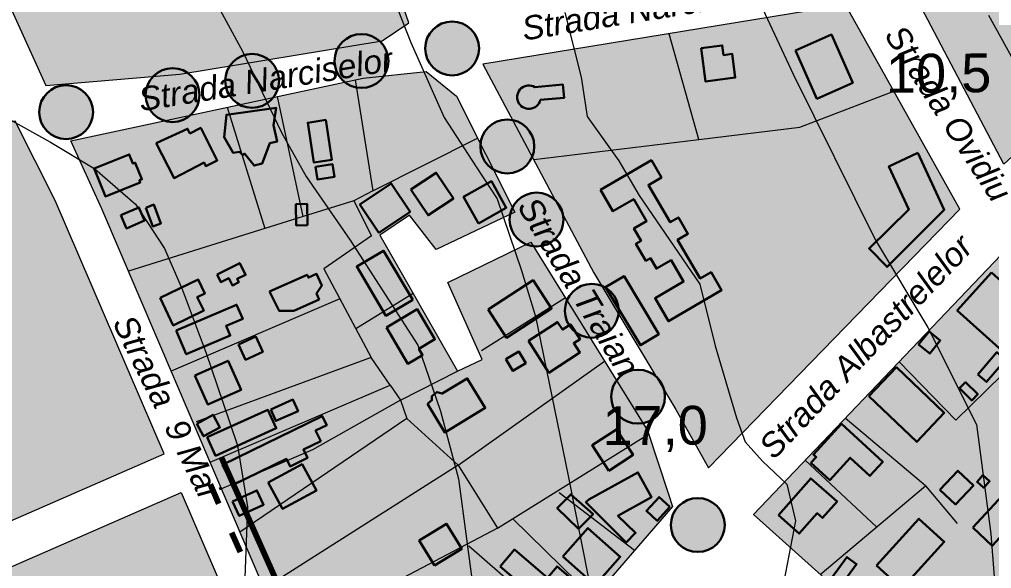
# Model space of a CAD drawing. Header units: metres. Extents: x 783184 to 1587399, y 282652 to 580595.
# Drawn here: x 788436.4 to 788712.1, y 289735.5 to 289891.2 of the extents above; entities that cross this region are included whole.
import ezdxf

# ---------------------------------------------------------------- set-up
doc = ezdxf.new("R2010")
doc.units = ezdxf.units.M
doc.header["$LTSCALE"] = 0.5
doc.linetypes.add('ACAD_ISO03W100', pattern=[30, 12, -18])
doc.layers.get('0').update_dxf_attribs({"linetype": 'CONTINUOUS'})
for name, color, linetype in [('cladiri', 18, 'CONTINUOUS'), ('curbe  de nivelI', 7, 'CONTINUOUS'), ('denumire strazi', 3, 'CONTINUOUS'), ('institutii publice servicii', 20, 'CONTINUOUS'), ('locuinte si functiuni complementare', 51, 'CONTINUOUS'), ('strazi', 7, 'CONTINUOUS'), ('UTR-uri', 7, 'CONTINUOUS')]:
    doc.layers.add(name, color=color, linetype=linetype)
doc.layers.add('cote de nivel', color=1, linetype='CONTINUOUS', lineweight=211)
doc.layers.add('Limite proprietati', color=7, linetype='CONTINUOUS', lineweight=5)
doc.styles.add('arial', font='arial.ttf')
doc.styles.add('ARIAL_ITALIC', font='ariali.ttf')

msp = doc.modelspace()

# ---------------------------------------------------------------- hatches: boundary and pattern name
at = {"lineweight": 80}
for points in [[(788566.78761, 289882.97675, 1), (788551.50815, 289882.97675, 1)], [(788541.07252, 289879.40515, 1), (788525.79306, 289879.40515, 1)], [(788510.06315, 289873.77084, 1), (788494.78369, 289873.77084, 1)], [(788487.51086, 289869.74632, 1), (788472.2314, 289869.74632, 1)], [(788457.30695, 289864.91691, 1), (788442.02749, 289864.91691, 1)], [(788582.4429, 289855.19915, 1), (788567.16344, 289855.19915, 1)], [(788590.74981, 289834.44577, 1), (788575.47035, 289834.44577, 1)], [(788606.4051, 289808.58389, 1), (788591.12563, 289808.58389, 1)], [(788619.52564, 289784.2463, 1), (788604.24618, 289784.2463, 1)], [(788636.45894, 289747.84808, 1), (788621.17947, 289747.84808, 1)]]:
    msp.add_hatch(color=1, dxfattribs=at).paths.add_polyline_path(points)
at = {"layer": 'cladiri', "lineweight": 30}
h = msp.add_hatch(color=256, dxfattribs=at)
h.paths.add_polyline_path([(788666.71321, 289886.87897), (788656.55398, 289882.36782), (788662.61279, 289868.72325), (788672.77202, 289873.23441)])
h.paths.add_polyline_path([(788691.20894, 289853.33657), (788683.0183, 289849.52021), (788688.69077, 289837.346), (788677.38471, 289826.2182), (788682.50457, 289821.01632), (788698.71876, 289837.21904)])
h.paths.add_polyline_path([(788635.59806, 289814.45557), (788632.60379, 289819.57834), (788629.51549, 289817.77323), (788623.1089, 289828.73402), (788626.02454, 289830.43821), (788623.33159, 289835.04548), (788620.99436, 289833.67937), (788614.82541, 289844.23359), (788618.50941, 289846.38689), (788615.66021, 289851.26147), (788601.25618, 289842.84231), (788604.76941, 289836.83166), (788610.65677, 289840.27283), (788614.29804, 289834.04312), (788610.72011, 289831.95182), (788612.75887, 289828.46377), (788611.28688, 289827.60339), (788614.11706, 289822.76135), (788615.39872, 289823.51048), (788617.11602, 289820.57241), (788621.24989, 289822.98866), (788624.81854, 289816.88319), (788616.72189, 289812.15069), (788620.52445, 289805.64504)])
h.paths.add_polyline_path([(788607.91332, 289818.44194), (788602.6823, 289815.31109), (788612.54519, 289798.83222), (788617.77621, 289801.96308)])
h.paths.add_polyline_path([(788590.92461, 289868.95699), (788590.59396, 289872.72223), (788582.61395, 289872.02145, 3.01635816), (788584.14996, 289868.36206)])
h.paths.add_polyline_path([(788638.58362, 289881.42868), (788636.13634, 289881.10756), (788635.7819, 289883.80877), (788629.76276, 289883.01897), (788630.99751, 289873.60885), (788639.46392, 289874.71976)])
h = msp.add_hatch(color=256, dxfattribs=at)
h.paths.add_polyline_path([(788595.4211, 289800.56634), (788592.70169, 289804.74452), (788590.43069, 289803.26641), (788589.04379, 289805.39728), (788580.83887, 289800.05701), (788586.59293, 289791.02814), (788595.38451, 289796.75024), (788593.65072, 289799.41406)])
h.paths.add_polyline_path([(788587.34108, 289809.24181), (788582.13372, 289817.2275), (788569.3945, 289808.92042), (788574.60187, 289800.93473)])
h.paths.add_polyline_path([(788578.08444, 289797.04151), (788574.41382, 289794.82989), (788576.38137, 289791.56435), (788580.05199, 289793.77597)])
h.paths.add_polyline_path([(788568.5658, 289781.03302), (788563.45717, 289789.42024), (788556.36804, 289785.10227), (788554.81519, 289785.5408), (788553.43113, 289784.39385), (788553.43113, 289783.21313), (788552.18209, 289782.20112), (788557.1272, 289774.06581)])
h.paths.add_polyline_path([(788549.27775, 289809.03559), (788540.50608, 289803.8617), (788546.57117, 289793.57912), (788550.76628, 289796.05357), (788549.71781, 289797.83111), (788554.29437, 289800.53056)])
h.paths.add_polyline_path([(788539.70824, 289825.6231), (788532.10366, 289821.11929), (788540.36759, 289807.16584), (788547.97217, 289811.66965)])
h.paths.add_polyline_path([(788547.24367, 289836.65412), (788541.89202, 289844.68719), (788532.99546, 289838.76027), (788538.34711, 289830.7272)])
h.paths.add_polyline_path([(788554.63176, 289847.74201), (788547.46317, 289842.9408), (788552.33377, 289835.66859), (788559.50236, 289840.4698)])
h.paths.add_polyline_path([(788570.31608, 289845.30804), (788562.40811, 289840.89872), (788566.60154, 289833.37794), (788574.50952, 289837.78726)])
h.paths.add_polyline_path([(788516.61299, 289765.08284), (788507.00339, 289759.87903), (788511.05103, 289752.40446), (788520.66064, 289757.60827)])
h.paths.add_polyline_path([(788503.78226, 289757.67947), (788496.91058, 289754.51428), (788498.78559, 289750.44362), (788505.65727, 289753.60881)])
h.paths.add_polyline_path([(788512.16492, 289766.60175), (788513.19923, 289764.48869), (788518.12515, 289766.89987), (788516.976, 289769.24751), (788521.87374, 289771.6449), (788520.4206, 289774.6136), (788523.57389, 289776.1571), (788522.31279, 289778.73346), (788494.05013, 289764.89921), (788496.87919, 289759.11957)])
h.paths.add_polyline_path([(788509.28853, 289775.27704), (788506.92981, 289780.50001), (788489.71959, 289772.72775), (788492.07832, 289767.50479)])
h.paths.add_polyline_path([(788493.29043, 289775.5268), (788491.40003, 289779.05112), (788486.77169, 289776.56853), (788488.66209, 289773.04421)])
h.paths.add_polyline_path([(788514.01823, 289783.41121), (788507.70494, 289780.62231), (788509.13924, 289777.37544), (788515.45253, 289780.16434)])
h.paths.add_polyline_path([(788499.30436, 289786.17375), (788495.61364, 289794.44237), (788486.21413, 289790.24688), (788489.90485, 289781.97826)])
h.paths.add_polyline_path([(788503.44656, 289801.26791), (788498.55879, 289799.01361), (788500.55193, 289794.6921), (788505.43969, 289796.9464)])
h.paths.add_polyline_path([(788499.75056, 289806.28194), (788498.0339, 289810.3252), (788480.84987, 289803.02933), (788483.72613, 289796.25483), (788496.21683, 289801.55804), (788495.05722, 289804.28928)])
h.paths.add_polyline_path([(788486.87641, 289812.49066), (788489.03902, 289813.53057), (788487.15269, 289817.4534), (788476.32954, 289812.24899), (788480.07199, 289804.46616), (788488.73253, 289808.63066)])
h.paths.add_polyline_path([(788498.94306, 289822.11135), (788492.46967, 289818.92746), (788493.54046, 289816.75036), (788495.82308, 289817.87305), (788496.85417, 289815.77668), (788498.65138, 289816.66062), (788498.18603, 289817.60675), (788500.57959, 289818.78401)])
h.paths.add_polyline_path([(788520.65842, 289813.47633), (788522.17186, 289815.74988), (788520.6905, 289819.03894), (788518.38017, 289817.99838), (788518.01416, 289818.81103), (788507.38722, 289814.02476), (788510.08136, 289808.58478), (788514.27026, 289808.58478), (788521.40682, 289811.83105)])
h.paths.add_polyline_path([(788518.02824, 289838.87002), (788514.8443, 289838.81101), (788514.95583, 289832.79222), (788518.13977, 289832.85122)])
h.paths.add_polyline_path([(788525.24392, 289850.1154), (788520.40411, 289849.40545), (788520.93051, 289845.81695), (788525.77032, 289846.5269)])
h.paths.add_polyline_path([(788523.33332, 289862.69963), (788518.21131, 289861.91612), (788519.93855, 289850.62473), (788525.06056, 289851.40825)])
h.paths.add_polyline_path([(788509.20603, 289866.1601), (788495.11674, 289864.14873), (788494.52761, 289857.82033), (788497.0313, 289853.40516), (788498.84769, 289853.69951), (788499.78045, 289852.6693), (788500.29942, 289853.13918), (788502.97138, 289849.77491), (788505.27868, 289850.36361), (788507.43875, 289856.10331), (788509.54965, 289856.5939), (788508.48505, 289861.17465)])
h.paths.add_polyline_path([(788487.84599, 289860.45732), (788484.78011, 289858.89102), (788484.10949, 289860.20368), (788475.23454, 289856.1058), (788480.27504, 289846.23957), (788488.80214, 289850.59592), (788489.31688, 289849.58837), (788492.55389, 289851.24211)])
h.paths.add_polyline_path([(788474.53771, 289838.69289), (788472.2565, 289837.81907), (788474.29855, 289832.48802), (788476.57976, 289833.36183)])
h.paths.add_polyline_path([(788470.29998, 289837.9073), (788465.20751, 289835.67442), (788466.83992, 289831.95143), (788471.93238, 289834.18431)])
h.paths.add_polyline_path([(788471.1594, 289845.89481), (788469.28392, 289850.56492), (788468.64448, 289850.30812), (788467.59537, 289852.92049), (788457.66888, 289848.93409), (788460.83865, 289841.04111), (788470.69628, 289844.99986), (788470.4511, 289845.61037)])
h = msp.add_hatch(color=256, dxfattribs=at)
h.paths.add_polyline_path([(788737.97894, 289697.36797), (788726.75493, 289706.82632), (788715.76226, 289693.78157), (788720.77157, 289689.56028), (788722.29257, 289691.36522), (788726.04101, 289688.20645), (788729.8244, 289692.69612), (788732.29067, 289690.61783)])
h.paths.add_polyline_path([(788714.4517, 289705.26397), (788710.22298, 289708.80944), (788704.0566, 289701.45475), (788711.091, 289695.55692), (788715.47016, 289700.77998), (788712.66448, 289703.13234)])
h.paths.add_polyline_path([(788698.85085, 289707.95364), (788694.3061, 289712.02253), (788692.22858, 289709.70204), (788696.77332, 289705.63315)])
h.paths.add_polyline_path([(788698.7301, 289743.12951), (788691.53555, 289749.63093), (788679.5256, 289736.34058), (788686.72014, 289729.83916)])
h.paths.add_polyline_path([(788673.87508, 289736.7618), (788671.14289, 289738.757), (788666.79022, 289732.79655), (788669.52241, 289730.80135)])
h.paths.add_polyline_path([(788668.31074, 289754.54455), (788660.86337, 289761.08259), (788651.68637, 289750.62924), (788657.6251, 289745.41562), (788662.68653, 289751.181), (788664.19516, 289749.85657)])
h.paths.add_polyline_path([(788669.59935, 289776.50034), (788661.62898, 289767.8426), (788662.40566, 289767.12759), (788660.92963, 289765.52427), (788666.26509, 289760.61241), (788672.06343, 289766.9108), (788677.63788, 289761.77891), (788681.28594, 289765.74158)])
h.paths.add_polyline_path([(788685.14456, 289792.60785), (788677.31433, 289784.40373), (788690.91387, 289771.42397), (788698.7441, 289779.62809)])
h.paths.add_polyline_path([(788697.57955, 289800.16997), (788694.40646, 289802.73111), (788691.43067, 289799.04428), (788694.60375, 289796.48315)])
h.paths.add_polyline_path([(788704.72213, 289788.34348), (788703.03408, 289786.61405), (788706.53274, 289783.19911), (788708.22079, 289784.92853)])
h.paths.add_polyline_path([(788716.1226, 289794.69571), (788713.67255, 289796.8174), (788708.23199, 289790.53484), (788710.68204, 289788.41314)])
h.paths.add_polyline_path([(788725.82353, 289807.17214), (788712.15579, 289819.46447), (788702.42602, 289808.64601), (788716.09377, 289796.35369)])
h.paths.add_polyline_path([(788702.60822, 289763.22109), (788697.51934, 289757.84789), (788701.90351, 289753.6957), (788706.99239, 289759.06891)])
h.paths.add_polyline_path([(788709.68603, 289761.9467), (788708.04066, 289760.07385), (788709.92963, 289758.41433), (788711.57499, 289760.28718)])
h.paths.add_polyline_path([(788724.45093, 289755.05226), (788718.93289, 289760.17657), (788706.80039, 289747.11185), (788712.31844, 289741.98754)])
h.paths.add_polyline_path([(788754.45951, 289788.23421), (788749.50851, 289792.83194), (788719.76972, 289761.01276), (788724.82276, 289756.32027)])
h.paths.add_polyline_path([(788751.87655, 289744.67373), (788749.23743, 289746.75868), (788762.97162, 289764.14337), (788767.44854, 289760.60653), (788766.22718, 289759.06054), (788774.47942, 289752.54113), (788770.7221, 289747.78513), (788779.97022, 289740.47898), (788791.69963, 289755.32602), (788778.38215, 289765.84705), (788779.02154, 289766.65639), (788774.91702, 289769.89904), (788775.93265, 289771.18462), (788761.68409, 289782.44122), (788750.72084, 289768.56398), (788750.02999, 289769.10977), (788746.70142, 289764.89648), (788748.13971, 289763.76021), (788740.71484, 289754.36183), (788739.82699, 289755.06324), (788737.32877, 289751.901), (788739.13676, 289750.47266), (788732.97047, 289742.6674), (788743.63531, 289734.242)])
h = msp.add_hatch(color=256, dxfattribs=at)
h.paths.add_polyline_path([(788544.96971, 289678.41749), (788547.06793, 289679.231), (788545.35206, 289683.65664), (788543.05186, 289682.76483), (788541.33305, 289687.19806), (788539.59005, 289686.52228), (788538.96832, 289688.12587), (788531.4657, 289685.04462), (788536.75863, 289672.15672), (788535.10492, 289671.47756), (788537.84265, 289664.81138), (788548.5414, 289669.20525)])
h.paths.add_polyline_path([(788560.43216, 289685.8868), (788554.782, 289690.98525), (788547.35526, 289683.78604), (788553.5183, 289678.22479)])
h.paths.add_polyline_path([(788544.7705, 289694.99017), (788541.52666, 289694.08428), (788543.31583, 289687.67757), (788546.55967, 289688.58346)])
h.paths.add_polyline_path([(788558.19405, 289696.30051), (788555.11985, 289699.16711), (788548.48004, 289692.04644), (788551.60556, 289689.23487)])
h.paths.add_polyline_path([(788553.30838, 289712.06029), (788540.41143, 289723.16028), (788535.0232, 289716.89976), (788547.92015, 289705.79977)])
h.paths.add_polyline_path([(788567.39111, 289712.56915), (788567.95358, 289713.84447), (788561.08241, 289719.33401), (788555.30786, 289712.31271), (788569.74187, 289700.4417), (788574.74306, 289706.52267)])
h.paths.add_polyline_path([(788573.48726, 289722.47928), (788568.02876, 289716.88925), (788579.62552, 289705.56534), (788583.08109, 289709.10417), (788581.00903, 289711.12748), (788583.01197, 289713.17867)])
h.paths.add_polyline_path([(788578.98887, 289729.10877), (788577.45266, 289727.37125), (788573.41345, 289730.94247), (788570.0311, 289727.11689), (788575.1414, 289722.59866), (788576.30947, 289723.35992), (788586.86953, 289713.79159), (788589.88138, 289717.11562), (788588.43705, 289718.4243), (788589.58837, 289719.73733)])
h.paths.add_polyline_path([(788588.9191, 289736.10396), (788586.17603, 289732.89391), (788576.83313, 289740.87765), (788572.75511, 289736.10537), (788590.58613, 289720.86832), (788597.40722, 289728.85065)])
h.paths.add_polyline_path([(788557.52984, 289748.20369), (788549.81391, 289743.48887), (788554.16144, 289736.37403), (788561.87737, 289741.08884)])
h.paths.add_polyline_path([(788606.82326, 289738.85681), (788597.64368, 289746.97156), (788590.52349, 289738.91704), (788599.70307, 289730.80229)])
h.paths.add_polyline_path([(788599.12996, 289750.96065), (788592.80043, 289756.54648), (788588.99099, 289752.63828), (788595.02875, 289746.7531)])
h.paths.add_polyline_path([(788611.8553, 289762.77662), (788597.94866, 289755.06159), (788597.10731, 289754.31976), (788608.55343, 289742.93532), (788611.16244, 289745.61564), (788606.17748, 289750.46798), (788615.74054, 289755.77332)])
h.paths.add_polyline_path([(788617.82554, 289755.78838), (788614.2565, 289751.84069), (788617.33197, 289749.06021), (788620.90102, 289753.0079)])
h.paths.add_polyline_path([(788605.75017, 289774.95417), (788598.8775, 289770.45736), (788603.59192, 289763.25212), (788610.46459, 289767.74893)])
h.paths.add_polyline_path([(788523.19336, 289734.57588), (788519.07022, 289732.28684), (788518.29272, 289733.68731), (788510.81404, 289729.53538), (788514.12821, 289723.56572), (788519.39658, 289726.49055), (788522.80304, 289720.35465), (788529.1365, 289723.87079)])
h.paths.add_polyline_path([(788527.11953, 289716.8748), (788524.97394, 289720.32987), (788514.53718, 289713.84867), (788516.47887, 289710.72195)])
at = {"layer": 'institutii publice servicii', "lineweight": 30}
for points in [[(788512.84735, 289988.14327), (788454.95808, 289969.82012), (788450.76166, 289980.3039), (788400.92104, 289967.23729), (788443.92862, 289872.44095), (788481.91446, 289875.68958), (788539.28871, 289885.12178), (788546.91443, 289890.20065)], [(788620.69309, 289887.15568), (788567.88738, 289878.47454), (788582.28965, 289851.44117), (788629.10694, 289857.17636)], [(788684.40982, 289870.86357), (788657.80011, 289860.69132), (788629.10694, 289857.17636), (788582.28965, 289851.44117), (788599.36052, 289819.39877), (788622.57714, 289780.60857), (788631.8389, 289764.10611), (788703.12597, 289837.39182)]]:
    msp.add_hatch(color=256, dxfattribs=at).paths.add_polyline_path(points)
at = {"layer": 'institutii publice servicii', "lineweight": 100}
h = msp.add_hatch(color=256, dxfattribs=at)
h.dxf.hatch_style = 1
h.paths.add_polyline_path([(788717.81593, 289906.0534), (788689.41704, 289899.93114), (788715.66113, 289850.16009), (788738.08526, 289870.83928)])
h.paths.add_polyline_path([(788771.20563, 289901.38237), (788763.81762, 289915.97048), (788717.81593, 289906.0534), (788738.08526, 289870.83928)])
at = {"layer": 'locuinte si functiuni complementare', "lineweight": 30}
for points in [[(788670.70274, 289895.37716), (788620.69309, 289887.15568), (788629.10694, 289857.17636), (788657.80011, 289860.69132), (788684.40982, 289870.86357)], [(788538.62047, 289830.03976), (788547.06943, 289835.66694), (788554.65187, 289825.92759), (788576.96578, 289836.53265), (788560.37178, 289869.44092), (788551.79388, 289876.45244), (788533.90663, 289874.5404), (788502.11235, 289867.73393), (788451.02585, 289856.79741), (788459.77195, 289837.51947), (788537.50278, 289655.76157), (788621.65161, 289753.15067), (788620.50017, 289756.62606), (788614.522, 289774.66998), (788581.51519, 289828.09189), (788557.90142, 289816.62108), (788567.65024, 289794.76161), (788560.71774, 289791.51515)]]:
    msp.add_hatch(color=256, dxfattribs=at).paths.add_polyline_path(points)
h = msp.add_hatch(color=256, dxfattribs=at)
h.paths.add_polyline_path([(788350.5648, 289844.62214), (788332.19139, 289840.78102), (788360.73054, 289775.27702), (788379.26507, 289778.92557)])
h.paths.add_polyline_path([(788446.60927, 289839.84427), (788435.23996, 289862.32423), (788350.5648, 289844.62214), (788398.99473, 289733.76326), (788477.52522, 289768.07017)])
h.paths.add_polyline_path([(788482.27249, 289757.04896), (788399.90987, 289721.06793), (788398.04916, 289719.37578, -0.444968825), (788382.68349, 289692.57501), (788382.30854, 289690.62468), (788382.78804, 289688.24431), (788425.6934, 289590.03149), (788533.85954, 289637.28507)])
h.paths.add_polyline_path([(788506.15669, 289598.91616), (788496.52078, 289620.97322), (788425.6934, 289590.03149), (788435.32928, 289567.97442)])
h.paths.add_polyline_path([(788533.85954, 289637.28507), (788496.52078, 289620.97322), (788506.15669, 289598.91616), (788543.38178, 289615.17835)])
h = msp.add_hatch(color=256, dxfattribs=at)
h.paths.add_polyline_path([(788760.5756, 289788.77264), (788736.69486, 289811.47778), (788702.03302, 289777.60178), (788685.90106, 289794.10795), (788670.62958, 289778.10726), (788693.4303, 289758.94242), (788663.55665, 289733.84674), (788683.01729, 289716.4237), (788695.84336, 289731.15354), (788710.06621, 289720.12418), (788722.35457, 289708.75379), (788742.24087, 289728.01998), (788720.49298, 289747.95726)])
h.paths.add_polyline_path([(788736.69486, 289811.47778), (788718.75693, 289828.53267), (788685.90106, 289794.10795), (788702.03302, 289777.60178)])
h.paths.add_polyline_path([(788659.29473, 289766.23117), (788644.59165, 289750.82603), (788663.55665, 289733.84674), (788679.55943, 289747.29005)])
h.paths.add_polyline_path([(788722.35457, 289708.75379), (788710.06621, 289720.12418), (788697.28849, 289703.64674), (788709.7941, 289692.45051)])
h.paths.add_polyline_path([(788762.06152, 289720.88704), (788750.56929, 289728.35944), (788742.24087, 289728.01998), (788722.35457, 289708.75379), (788709.7941, 289692.45051), (788725.12859, 289678.72159)])
h.paths.add_polyline_path([(788773.97032, 289706.43089), (788771.54915, 289707.60938), (788769.55908, 289716.01203), (788762.06152, 289720.88704), (788725.12859, 289678.72159), (788740.01112, 289665.39732)])
h.paths.add_polyline_path([(788778.53305, 289688.52938), (788767.36153, 289698.44535), (788740.01112, 289665.39732), (788775.11788, 289633.96636), (788779.25291, 289636.82631), (788784.94837, 289651.50497), (788765.62224, 289663.86528)])
h.paths.add_polyline_path([(788793.9906, 289674.80909), (788778.53305, 289688.52938), (788765.62224, 289663.86528), (788784.94837, 289651.50497)])
h.paths.add_polyline_path([(788801.13064, 289693.21077), (788773.97032, 289706.43089), (788767.36153, 289698.44535), (788793.9906, 289674.80909)])
h = msp.add_hatch(color=256, dxfattribs=at)
h.paths.add_polyline_path([(788710.06621, 289720.12418), (788695.84336, 289731.15354), (788683.01729, 289716.4237), (788697.28849, 289703.64674)])
h.paths.add_polyline_path([(788670.62958, 289778.10726), (788659.29473, 289766.23117), (788679.55943, 289747.29005), (788693.4303, 289758.94242)])

# ---------------------------------------------------------------- linework, layer by layer
at = {"color": 1, "linetype": 'ByBlock', "lineweight": 30}
for centre in [(788559.14788, 289882.97675), (788533.43279, 289879.40515), (788502.42342, 289873.77084), (788479.87113, 289869.74632), (788449.66722, 289864.91691), (788574.80317, 289855.19915), (788583.11008, 289834.44577), (788598.76536, 289808.58389), (788611.88591, 289784.2463), (788628.8192, 289747.84808)]:
    msp.add_circle(centre, 7.63973, dxfattribs=at)
at = {"layer": 'cladiri', "lineweight": 30}
for points in [[(788656.55398, 289882.36782), (788662.61279, 289868.72325), (788672.77202, 289873.23441), (788666.71321, 289886.87897), (788656.55398, 289882.36782)], [(788629.76276, 289883.01897), (788630.99751, 289873.60885), (788639.46392, 289874.71976), (788638.58362, 289881.42868), (788636.13634, 289881.10756), (788635.7819, 289883.80877), (788629.76276, 289883.01897)], [(788582.61395, 289872.02145), (788590.59396, 289872.72223), (788590.92461, 289868.95699), (788584.14996, 289868.36206)], [(788494.52761, 289857.82033), (788497.0313, 289853.40516), (788498.84769, 289853.69951), (788499.78045, 289852.6693), (788500.29942, 289853.13918), (788502.97138, 289849.77491), (788505.27868, 289850.36361), (788507.43875, 289856.10331), (788509.54965, 289856.5939), (788508.48505, 289861.17465), (788509.20603, 289866.1601), (788495.11674, 289864.14873), (788494.52761, 289857.82033)], [(788523.33332, 289862.69963), (788525.06056, 289851.40825), (788519.93855, 289850.62473), (788518.21131, 289861.91612), (788523.33332, 289862.69963)], [(788475.23454, 289856.1058), (788480.27504, 289846.23957), (788488.80214, 289850.59592), (788489.31688, 289849.58837), (788492.55389, 289851.24211), (788487.84599, 289860.45732), (788484.78011, 289858.89102), (788484.10949, 289860.20368), (788475.23454, 289856.1058)], [(788457.66888, 289848.93409), (788460.83865, 289841.04111), (788470.69628, 289844.99986), (788470.4511, 289845.61037), (788471.1594, 289845.89481), (788469.28392, 289850.56492), (788468.64448, 289850.30812), (788467.59537, 289852.92049), (788457.66888, 289848.93409)], [(788691.20894, 289853.33657), (788698.71876, 289837.21904), (788682.50457, 289821.01632), (788677.38471, 289826.2182), (788688.69077, 289837.346), (788683.0183, 289849.52021), (788691.20894, 289853.33657)], [(788520.40411, 289849.40545), (788525.24392, 289850.1154), (788525.77032, 289846.5269), (788520.93051, 289845.81695), (788520.40411, 289849.40545)], [(788601.25618, 289842.84231), (788615.66021, 289851.26147), (788618.50941, 289846.38689), (788614.82541, 289844.23359), (788620.99436, 289833.67937), (788623.33159, 289835.04548), (788626.02454, 289830.43821), (788623.1089, 289828.73402), (788629.51549, 289817.77323), (788632.60379, 289819.57834), (788635.59806, 289814.45557), (788620.52445, 289805.64504), (788616.72189, 289812.15069), (788624.81854, 289816.88319), (788621.24989, 289822.98866), (788617.11602, 289820.57241), (788615.39872, 289823.51048), (788614.11706, 289822.76135), (788611.28688, 289827.60339), (788612.75887, 289828.46377), (788610.72011, 289831.95182), (788614.29804, 289834.04312), (788610.65677, 289840.27283), (788604.76941, 289836.83166), (788601.25618, 289842.84231)], [(788547.46317, 289842.9408), (788552.33377, 289835.66859), (788559.50236, 289840.4698), (788554.63176, 289847.74201), (788547.46317, 289842.9408)], [(788538.34711, 289830.7272), (788547.24367, 289836.65412), (788541.89202, 289844.68719), (788532.99546, 289838.76027), (788538.34711, 289830.7272)], [(788566.60186, 289833.37811), (788574.50952, 289837.78726), (788570.31608, 289845.30804), (788562.40811, 289840.89872), (788566.60154, 289833.37794)], [(788465.20751, 289835.67442), (788470.29998, 289837.9073), (788471.93238, 289834.18431), (788466.83992, 289831.95143), (788465.20751, 289835.67442)], [(788472.2565, 289837.81907), (788474.29855, 289832.48802), (788476.57976, 289833.36183), (788474.53771, 289838.69289), (788472.2565, 289837.81907)], [(788518.13977, 289832.85122), (788518.02824, 289838.87002), (788514.8443, 289838.81101), (788514.95583, 289832.79222), (788518.13977, 289832.85122)], [(788547.97217, 289811.66965), (788539.70824, 289825.6231), (788532.10366, 289821.11929), (788540.36759, 289807.16584), (788547.97217, 289811.66965)], [(788492.46967, 289818.92746), (788498.94306, 289822.11135), (788500.57959, 289818.78401), (788498.18603, 289817.60675), (788498.65138, 289816.66062), (788496.85417, 289815.77668), (788495.82308, 289817.87305), (788493.54046, 289816.75036), (788492.46967, 289818.92746)], [(788476.32954, 289812.24899), (788480.07199, 289804.46616), (788488.73253, 289808.63066), (788486.87641, 289812.49066), (788489.03902, 289813.53057), (788487.15269, 289817.4534), (788476.32954, 289812.24899)], [(788507.38722, 289814.02476), (788518.01416, 289818.81103), (788518.38017, 289817.99838), (788520.6905, 289819.03894), (788522.17186, 289815.74988), (788520.65842, 289813.47633), (788521.40682, 289811.83105), (788514.27026, 289808.58478), (788510.08136, 289808.58478), (788507.38722, 289814.02476)], [(788569.3945, 289808.92042), (788582.13372, 289817.2275), (788587.34108, 289809.24181), (788574.60187, 289800.93473), (788569.3945, 289808.92042)], [(788602.6823, 289815.31109), (788612.54519, 289798.83222), (788617.77621, 289801.96308), (788607.91332, 289818.44194), (788602.6823, 289815.31109)], [(788712.15579, 289819.46447), (788725.82353, 289807.17214), (788716.09377, 289796.35369), (788702.42602, 289808.64601), (788712.15579, 289819.46447)], [(788480.84987, 289803.02933), (788498.0339, 289810.3252), (788499.75056, 289806.28194), (788495.05722, 289804.28928), (788496.21683, 289801.55804), (788483.72613, 289796.25483), (788480.84987, 289803.02933)], [(788540.50608, 289803.8617), (788546.57117, 289793.57912), (788550.76628, 289796.05357), (788549.71781, 289797.83111), (788554.29437, 289800.53056), (788549.27775, 289809.03559), (788540.50608, 289803.8617)], [(788580.83887, 289800.05701), (788589.04379, 289805.39728), (788590.43069, 289803.26641), (788592.70169, 289804.74452), (788595.4211, 289800.56634), (788593.65072, 289799.41406), (788595.38451, 289796.75024), (788586.59293, 289791.02814), (788580.83887, 289800.05701)], [(788498.55879, 289799.01361), (788503.44656, 289801.26791), (788505.43969, 289796.9464), (788500.55193, 289794.6921), (788498.55879, 289799.01361)], [(788694.40646, 289802.73111), (788697.57955, 289800.16997), (788694.60375, 289796.48315), (788691.43067, 289799.04428), (788694.40646, 289802.73111)], [(788574.41382, 289794.82989), (788578.08444, 289797.04151), (788580.05199, 289793.77597), (788576.38137, 289791.56435), (788574.41382, 289794.82989)], [(788708.23199, 289790.53484), (788713.67255, 289796.8174), (788716.1226, 289794.69571), (788710.68204, 289788.41314), (788708.23199, 289790.53484)], [(788486.21413, 289790.24688), (788495.61364, 289794.44237), (788499.30436, 289786.17375), (788489.90485, 289781.97826), (788486.21413, 289790.24688)], [(788677.31433, 289784.40373), (788685.14456, 289792.60785), (788698.7441, 289779.62809), (788690.91387, 289771.42397), (788677.31433, 289784.40373)], [(788552.18209, 289782.20112), (788553.43113, 289783.21313), (788553.43113, 289784.39385), (788554.81519, 289785.5408), (788556.36804, 289785.10227), (788563.45717, 289789.42024), (788568.5658, 289781.03302), (788557.1272, 289774.06581), (788552.18209, 289782.20112)], [(788703.03408, 289786.61405), (788706.53274, 289783.19911), (788708.22079, 289784.92853), (788704.72213, 289788.34348), (788703.03408, 289786.61405)], [(788507.70494, 289780.62231), (788514.01823, 289783.41121), (788515.45253, 289780.16434), (788509.13924, 289777.37544), (788507.70494, 289780.62231)], [(788486.77169, 289776.56853), (788491.40003, 289779.05112), (788493.29043, 289775.5268), (788488.66209, 289773.04421), (788486.77169, 289776.56853)], [(788489.71959, 289772.72775), (788506.92981, 289780.50001), (788509.28853, 289775.27704), (788492.07832, 289767.50479), (788489.71959, 289772.72775)], [(788494.05013, 289764.89921), (788522.31279, 289778.73346), (788523.57389, 289776.1571), (788520.4206, 289774.6136), (788521.87374, 289771.6449), (788516.976, 289769.24751), (788518.12515, 289766.89987), (788513.19923, 289764.48869), (788512.16492, 289766.60175), (788496.87919, 289759.11957), (788494.05013, 289764.89921)], [(788660.92963, 289765.52427), (788662.40566, 289767.12759), (788661.62898, 289767.8426), (788669.59935, 289776.50034), (788681.28594, 289765.74158), (788677.63788, 289761.77891), (788672.06343, 289766.9108), (788666.26509, 289760.61241), (788660.92963, 289765.52427)], [(788603.59192, 289763.25212), (788598.8775, 289770.45736), (788605.75017, 289774.95417), (788610.46459, 289767.74893), (788603.59192, 289763.25212)], [(788507.00339, 289759.87903), (788516.61299, 289765.08284), (788520.66064, 289757.60827), (788511.05103, 289752.40446), (788507.00339, 289759.87903)], [(788597.94866, 289755.06159), (788611.8553, 289762.77662), (788615.74054, 289755.77332), (788606.17748, 289750.46798), (788611.16244, 289745.61564), (788608.55343, 289742.93532), (788597.10731, 289754.31976), (788597.94866, 289755.06159)], [(788697.51934, 289757.84789), (788702.60822, 289763.22109), (788706.99239, 289759.06891), (788701.90351, 289753.6957), (788697.51934, 289757.84789)], [(788709.68603, 289761.9467), (788711.57499, 289760.28718), (788709.92963, 289758.41433), (788708.04066, 289760.07385), (788709.68603, 289761.9467)], [(788651.68637, 289750.62924), (788660.86337, 289761.08259), (788668.31074, 289754.54455), (788664.19516, 289749.85657), (788662.68653, 289751.181), (788657.6251, 289745.41562), (788651.68637, 289750.62924)], [(788706.80039, 289747.11185), (788718.93289, 289760.17657), (788724.45093, 289755.05226), (788712.31844, 289741.98754), (788706.80039, 289747.11185)], [(788496.91058, 289754.51428), (788503.78226, 289757.67947), (788505.65727, 289753.60881), (788498.78559, 289750.44362), (788496.91058, 289754.51428)], [(788595.02875, 289746.7531), (788588.99099, 289752.63828), (788592.80043, 289756.54648), (788599.12996, 289750.96065), (788595.02875, 289746.7531)], [(788620.90102, 289753.0079), (788617.33197, 289749.06021), (788614.2565, 289751.84069), (788617.82554, 289755.78838), (788620.90102, 289753.0079)], [(788554.16144, 289736.37403), (788549.81391, 289743.48887), (788557.52984, 289748.20369), (788561.87737, 289741.08884), (788554.16144, 289736.37403)], [(788679.5256, 289736.34058), (788691.53555, 289749.63093), (788698.7301, 289743.12951), (788686.72014, 289729.83916), (788679.5256, 289736.34058)], [(788590.52349, 289738.91704), (788599.70307, 289730.80229), (788606.82326, 289738.85681), (788597.64368, 289746.97156), (788590.52349, 289738.91704)], [(788572.75511, 289736.10537), (788590.58613, 289720.86832), (788597.40722, 289728.85065), (788588.9191, 289736.10396), (788586.17603, 289732.89391), (788576.83313, 289740.87765), (788572.75511, 289736.10537)], [(788666.79022, 289732.79655), (788671.14289, 289738.757), (788673.87508, 289736.7618), (788669.52241, 289730.80135), (788666.79022, 289732.79655)]]:
    msp.add_lwpolyline(points, dxfattribs=at)
msp.add_arc((788580.92574, 289869.16077), 3.32168, 59.453346, 346.086621, dxfattribs=at)
at = {"layer": 'curbe  de nivelI', "color": 21, "lineweight": 5}
for points in [[(788540.11025, 289903.50366), (788547.44057, 289884.67568), (788556.91417, 289863.3713), (788565.99308, 289849.36564), (788571.91411, 289840.29158), (788578.82192, 289819.97354), (788582.79879, 289807.01647), (788592.07504, 289761.8433), (788597.79866, 289732.64842), (788603.12759, 289721.20718), (788610.0354, 289711.73858), (788617.97139, 289701.37627), (788625.07661, 289693.09124), (788625.86605, 289684.2144), (788626.26146, 289665.99463), (788627.44565, 289647.45193), (788627.8404, 289631.86817), (788625.66936, 289619.24336), (788619.35359, 289599.12258), (788615.40691, 289581.6706), (788615.01216, 289566.48138), (788616.5911, 289559.77445), (788624.68311, 289545.57153)], [(788490.40708, 289899.264), (788499.65725, 289882.16028), (788510.80198, 289859.14023), (788517.73963, 289846.65912), (788530.22731, 289828.63084), (788549.42135, 289798.81487), (788555.89648, 289780.09323), (788560.98405, 289760.90928), (788565.16601, 289729.7534), (788564.00974, 289713.80534), (788561.46592, 289698.08839), (788563.31593, 289684.22048), (788566.78479, 289676.59314), (788572.79734, 289669.42808), (788576.49742, 289658.33375), (788575.34693, 289628.86873), (788575.57816, 289616.61877), (788574.88442, 289593.73672), (788576.5032, 289576.86413), (788579.7407, 289564.61413), (788582.74704, 289555.83117)], [(788645.93707, 289897.05935), (788655.91345, 289875.63992), (788679.25043, 289828.57604), (788694.03028, 289803.83294), (788707.88634, 289776.32008), (788711.9561, 289745.37773), (788713.80361, 289721.00395)], [(788591.12637, 289893.16787), (788595.77328, 289874.8634), (788597.41332, 289863.66218), (788606.4337, 289851.09496), (788612.17399, 289841.25973), (788629.39469, 289816.12528), (788633.76821, 289798.64045), (788639.83448, 289778.25859), (788642.29457, 289771.42858), (788647.21481, 289765.96457), (788654.04843, 289759.40772), (788656.50852, 289749.02613), (788653.22838, 289731.81446)], [(788711.29927, 289892.38975), (788721.78664, 289873.40383)], [(788431.8527, 289863.89772), (788445.21248, 289856.38681), (788457.80497, 289848.80928), (788469.35564, 289838.79471), (788477.56633, 289826.2765), (788482.57625, 289814.73193), (788489.41636, 289796.55604), (788494.14795, 289782.64695), (788498.32288, 289770.40692), (788501.1062, 289753.02053), (788500.39798, 289733.01298), (788499.00632, 289719.79931), (788498.44966, 289710.75839), (788498.86715, 289649.00191), (788501.81031, 289591.8459), (788505.01113, 289562.77585), (788512.12826, 289525.56383), (788527.7771, 289464.42336), (788560.14179, 289334.67758), (788567.29953, 289308.12919), (788576.90224, 289287.86755)]]:
    msp.add_lwpolyline(points, dxfattribs=at)
at = {"layer": 'Limite proprietati', "lineweight": 5}
for points in [[(788582.28965, 289851.44117), (788629.10694, 289857.17636), (788620.69309, 289887.15568)], [(788629.10694, 289857.17636), (788657.80011, 289860.69132), (788684.40982, 289870.86357)], [(788685.90106, 289794.10795), (788702.03302, 289777.60178), (788736.69486, 289811.47778)], [(788693.4303, 289758.94242), (788670.62958, 289778.10726)], [(788659.29473, 289766.23117), (788679.55943, 289747.29005)], [(788663.55665, 289733.84674), (788693.4303, 289758.94242), (788702.34645, 289748.32873)]]:
    msp.add_lwpolyline(points, dxfattribs=at)
at = {"layer": 'Limite proprietati', "color": 0, "lineweight": 5}
for points in [[(788531.6296, 289874.05294), (788536.69935, 289842.55883), (788566.38019, 289857.5254)], [(788531.23872, 289839.80532), (788516.87114, 289835.31745), (788509.58883, 289869.33448)], [(788495.32783, 289866.28151), (788506.0551, 289831.93894)], [(788536.69935, 289842.55883), (788531.23872, 289839.80532), (788536.27626, 289829.81515), (788522.78669, 289820.53272), (788536.19458, 289795.35028), (788486.58536, 289777.1332)], [(788516.87114, 289835.31745), (788467.33141, 289819.84318)], [(788527.3425, 289811.97609), (788479.45433, 289791.49617)], [(788531.8325, 289803.54305), (788548.07341, 289813.5594)], [(788591.27344, 289812.29804), (788567.50848, 289797.24216)], [(788490.49432, 289765.68138), (788541.56757, 289787.51247), (788536.19458, 289795.35028)], [(788560.88158, 289764.78714), (788602.3806, 289794.32097)], [(788541.56757, 289787.51247), (788544.46628, 289783.284), (788560.71774, 289791.51515)], [(788544.46628, 289783.284), (788546.2637, 289778.02188), (788498.96499, 289745.87443)], [(788544.46628, 289783.284), (788519.54483, 289769.18685)], [(788546.2637, 289778.02188), (788560.88158, 289764.78714), (788572.01782, 289746.91896), (788614.86816, 289773.62517)], [(788519.54483, 289769.18685), (788493.71863, 289758.14198)], [(788560.88158, 289764.78714), (788505.80425, 289729.88219)], [(788610.83919, 289740.63699), (788589.50405, 289757.009)], [(788599.27817, 289727.25691), (788576.40529, 289749.65342)], [(788572.01782, 289746.91896), (788512.94601, 289715.84186)], [(788591.2641, 289717.98188), (788563.8716, 289741.89391)]]:
    msp.add_lwpolyline(points, dxfattribs=at)
at = {"layer": 'strazi', "color": 0, "lineweight": 20}
msp.add_lwpolyline([(788489.14556, 290056.28575, 0.362694832), (788483.64773, 290059.58266), (788373.80399, 290042.34067, 0.495763823), (788370.02603, 290035.33538), (788443.92862, 289872.44095), (788481.91446, 289875.68958), (788539.28871, 289885.12178), (788546.91443, 289890.20065), (788489.14556, 290056.28575)], format="xyb", dxfattribs=at)
for points in [[(788689.41704, 289899.93114), (788763.81762, 289915.97048), (788771.20563, 289901.38237), (788715.66113, 289850.16009)], [(788537.50278, 289655.76157), (788459.77195, 289837.51947), (788451.02585, 289856.79741), (788502.11235, 289867.73393), (788533.90663, 289874.5404), (788551.79388, 289876.45244), (788560.37178, 289869.44092), (788576.96578, 289836.53265), (788554.65187, 289825.92759), (788547.06943, 289835.66694), (788538.62047, 289830.03976), (788560.71774, 289791.51515), (788567.65024, 289794.76161), (788557.90142, 289816.62108), (788581.51519, 289828.09189), (788614.522, 289774.66998), (788620.50017, 289756.62606), (788621.65161, 289753.15067)], [(788800.12392, 289751.17119), (788779.48635, 289710.50817), (788752.10994, 289737.74084), (788761.29995, 289749.26216), (788781.77814, 289732.92766), (788794.99735, 289756.0454), (788718.75693, 289828.53267), (788644.59165, 289750.82603), (788775.11788, 289633.96636), (788779.25291, 289636.82631), (788817.28791, 289734.85215)]]:
    msp.add_lwpolyline(points, close=True, dxfattribs=at)
msp.add_lwpolyline([(788631.8389, 289764.10611), (788703.12597, 289837.39182), (788670.70274, 289895.37716), (788567.88738, 289878.47454), (788599.36052, 289819.39877), (788622.57714, 289780.60857), (788631.8389, 289764.10611)], dxfattribs=at)
at = {"layer": 'strazi', "color": 0, "linetype": 'ByBlock', "lineweight": 20}
msp.add_lwpolyline([(788332.19139, 289840.78102), (788378.85157, 289733.68502, -0.14705784), (788390.21992, 289729.92989), (788477.52522, 289768.07017), (788446.60927, 289839.84427), (788435.23996, 289862.32423)], format="xyb", close=True, dxfattribs=at)
at = {"layer": 'strazi', "linetype": 'Continuous', "lineweight": 20}
msp.add_lwpolyline([(788435.32928, 289567.97442), (788382.78804, 289688.24431), (788382.30854, 289690.62468), (788382.68349, 289692.57501, 0.444968825), (788398.04916, 289719.37578), (788399.90987, 289721.06793), (788482.27249, 289757.04896), (788543.38178, 289615.17835)], format="xyb", close=True, dxfattribs=at)
at = {"layer": 'UTR-uri', "linetype": 'ByBlock', "lineweight": 80}
msp.add_line((788999.48787, 288632.99261), (788493.83335, 289766.82251), dxfattribs=at)
at = {"layer": 'UTR-uri', "linetype": 'ACAD_ISO03W100', "lineweight": 80}
msp.add_line((788994.00811, 288630.5488), (788488.35359, 289764.3787), dxfattribs=at)

# ---------------------------------------------------------------- texts
at = {"layer": 'cote de nivel', "color": 32, "lineweight": 30, "style": 'arial'}
for s, p in [('10,5', (788682.20294, 289870.39179)), ('17,0', (788601.80288, 289770.49357))]:
    msp.add_text(s, height=11, rotation=0.3467557, dxfattribs=at).set_placement(p)
at = {"layer": 'denumire strazi', "color": 0, "lineweight": 30, "style": 'ARIAL_ITALIC'}
for s, rotation, p in [('Strada Narciselor', 9.1397165, (788579.53843, 289885.18171)), ('Strada Ovidiu', 302.897586, (788681.57284, 289886.71857)), ('Strada Narciselor', 9.1397165, (788470.83086, 289865.13457)), ('Strada Traian', 301.0055762, (788577.50639, 289838.15594)), ('Strada Albastrelelor', 46.5409167, (788650.41881, 289766.13381)), ('Strada  9 Mai', 296.3483288, (788462.73424, 289805.22528))]:
    msp.add_text(s, height=6.75, rotation=rotation, dxfattribs=at).set_placement(p)

doc.saveas('drawing.dxf')
